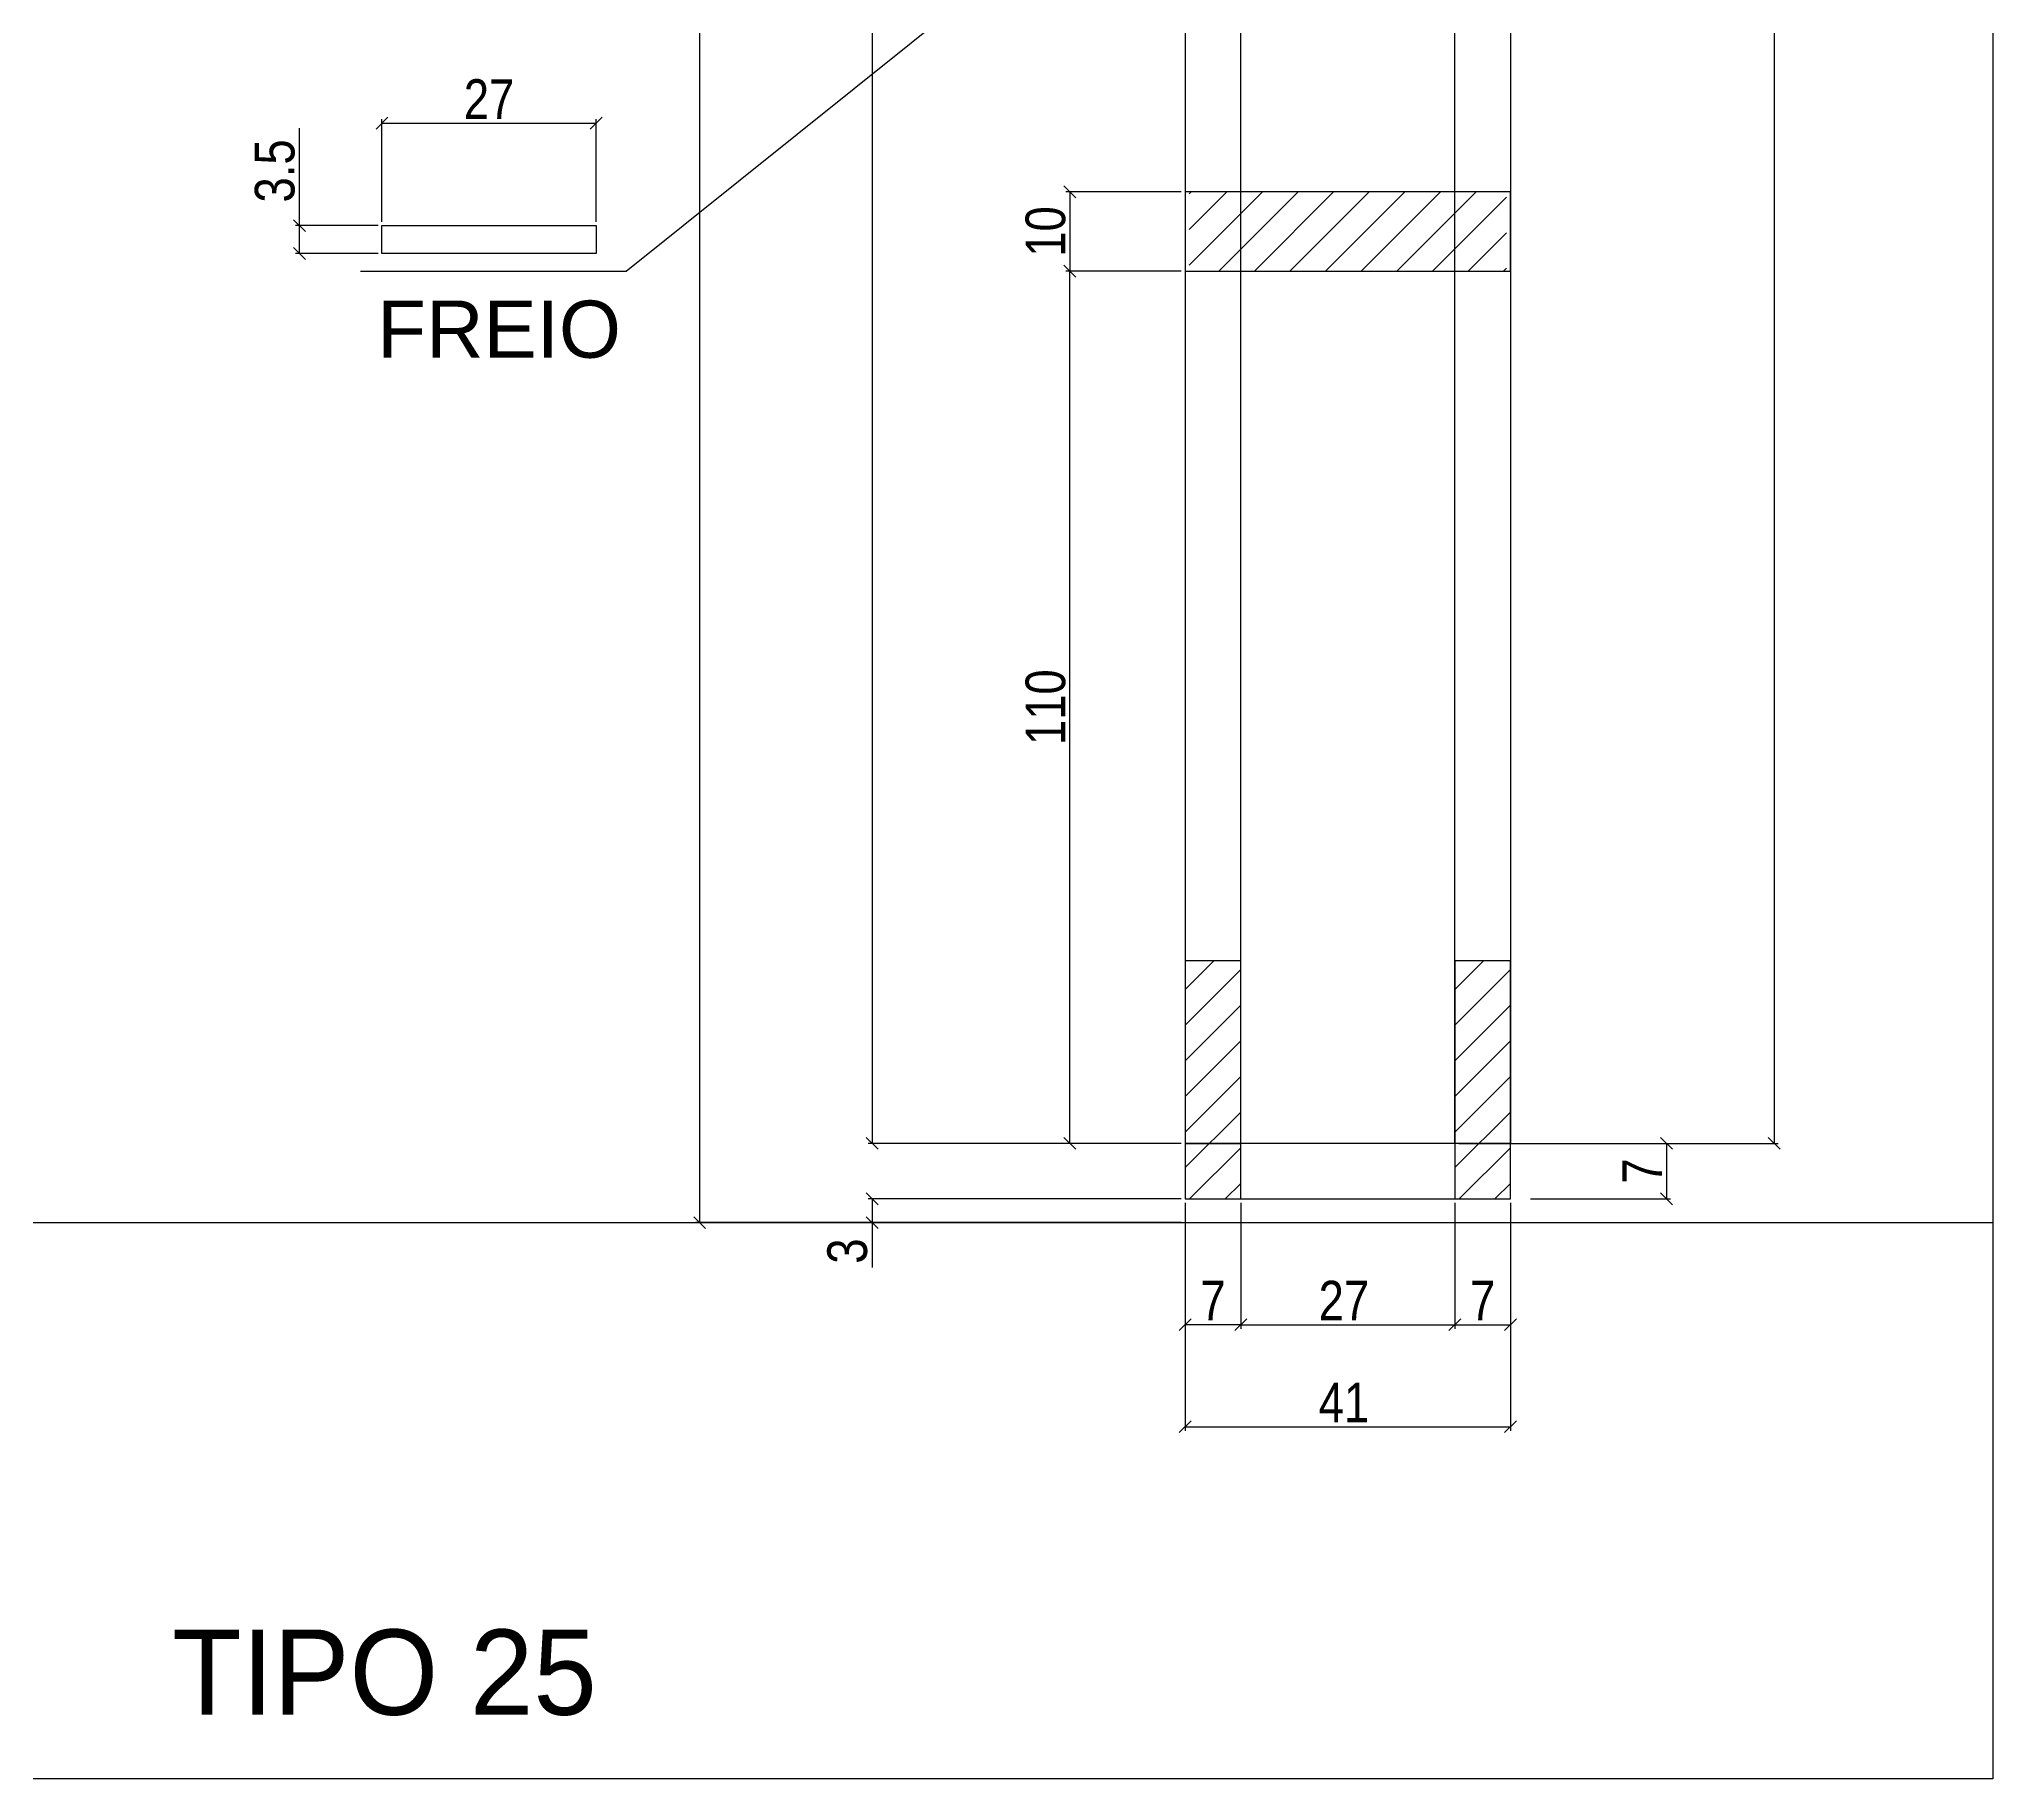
# Model space of a CAD drawing. Header units: millimetres. Extents: x -1501 to 2149, y 662 to 5627.
# Drawn here: x 542.8 to 1035.5, y 2201.4 to 2640.1 of the extents above; entities that cross this region are included whole.
import ezdxf

# ---------------------------------------------------------------- set-up
doc = ezdxf.new("R2010")
doc.units = ezdxf.units.MM
for name, color, linetype in [('1', 1, 'Continuous'), ('COTA', 241, 'Continuous'), ('GARFOS OK', 3, 'Continuous'), ('Painéis', 200, 'Continuous'), ('SARR_3.5x7', 81, 'Continuous'), ('SARR_7x7', 40, 'Continuous'), ('VIGAS', 3, 'Continuous')]:
    doc.layers.add(name, color=color, linetype=linetype)
doc.styles.add('COTA TECNICA 2X', font='techl___.ttf', dxfattribs={"height": 10})
doc.styles.add('R80-50', font='arial.ttf', dxfattribs={"height": 10})
doc.styles.add('ROMAS860', font='ROMAS860.SHX', dxfattribs={"height": 8.5})
doc.dimstyles.new('SECAO', dxfattribs={"dimscale": 0.333333, "dimtxt": 5, "dimasz": 9, "dimexe": 3, "dimexo": 3, "dimgap": 3, "dimtad": 1, "dimdec": 1, "dimlfac": 0.5, "dimzin": 12, "dimdsep": 46, "dimtxsty": 'COTA TECNICA 2X', "dimblk1": 'OBLIQUE', "dimblk2": 'OBLIQUE', "dimsah": 1, "dimcen": 0.9, "dimclrd": 4, "dimclre": 4, "dimclrt": 240, "dimadec": 1, "dimazin": 3, "dimtfac": 1, "dimtdec": 1, "dimtmove": 0, "dimatfit": 3, "dimfxl": 1, "dimtolj": 1, "dimtzin": 12, "dimarcsym": 0})

# ---------------------------------------------------------------- blocks, each defined once
blk = doc.blocks.new('_Oblique')
at = {"layer": '1', "color": 0, "lineweight": -2}
blk.add_line((-0.5, -0.5), (0.5, 0.5), dxfattribs=at)
blk = doc.blocks.new('*D591')
at = {"layer": 'COTA', "color": 4, "lineweight": -2, "transparency": 16777216}
for p, q in [((830.83, 2949.74), (751.87, 2949.74)), ((752.87, 2949.74), (752.87, 2361.64)), ((830.83, 2361.64), (751.87, 2361.64))]:
    blk.add_line(p, q, dxfattribs=at)
at = {"layer": 'Defpoints', "color": 0, "transparency": 16777216}
for p in [(831.83, 2949.74), (752.87, 2361.64), (831.83, 2361.64)]:
    blk.add_point(p, dxfattribs=at)
at = {"layer": 'COTA', "color": 4, "lineweight": -2, "transparency": 16777216, "xscale": 3, "yscale": 3, "zscale": 3}
for p, rotation in [((752.87, 2949.74), 90), ((752.87, 2361.64), 270)]:
    blk.add_blockref('_Oblique', p, dxfattribs=dict(at, rotation=rotation))
at = {"layer": 'COTA', "color": 240, "transparency": 16777216, "insert": (746.77, 2655.69), "char_height": 10, "attachment_point": 5, "rotation": 90, "style": 'COTA TECNICA 2X'}
blk.add_mtext('\\A1;294', dxfattribs=at)
blk = doc.blocks.new('*D592')
at = {"layer": 'COTA', "color": 4, "lineweight": -2, "transparency": 16777216}
for p, q in [((831.83, 2346.64), (831.83, 2289.19)), ((913.83, 2346.64), (913.83, 2289.19)), ((831.83, 2290.19), (913.83, 2290.19))]:
    blk.add_line(p, q, dxfattribs=at)
at = {"layer": 'Defpoints', "color": 0, "transparency": 16777216}
for p in [(831.83, 2347.64), (913.83, 2347.64), (913.83, 2290.19)]:
    blk.add_point(p, dxfattribs=at)
at = {"layer": 'COTA', "color": 4, "lineweight": -2, "transparency": 16777216, "xscale": 3, "yscale": 3, "zscale": 3, "rotation": 180}
blk.add_blockref('_Oblique', (831.83, 2290.19), dxfattribs=at)
at = {"layer": 'COTA', "color": 4, "lineweight": -2, "transparency": 16777216, "xscale": 3, "yscale": 3, "zscale": 3}
blk.add_blockref('_Oblique', (913.83, 2290.19), dxfattribs=at)
at = {"layer": 'COTA', "color": 240, "transparency": 16777216, "insert": (871.83, 2296.26), "char_height": 10, "attachment_point": 5, "style": 'COTA TECNICA 2X'}
blk.add_mtext('\\A1;41', dxfattribs=at)
blk = doc.blocks.new('*D593')
at = {"layer": 'COTA', "color": 4, "lineweight": -2, "transparency": 16777216}
for p, q in [((845.83, 2346.64), (845.83, 2314.91)), ((899.83, 2346.64), (899.83, 2314.91)), ((845.83, 2315.91), (899.83, 2315.91))]:
    blk.add_line(p, q, dxfattribs=at)
at = {"layer": 'Defpoints', "color": 0, "transparency": 16777216}
for p in [(845.83, 2347.64), (899.83, 2347.64), (899.83, 2315.91)]:
    blk.add_point(p, dxfattribs=at)
at = {"layer": 'COTA', "color": 4, "lineweight": -2, "transparency": 16777216, "xscale": 3, "yscale": 3, "zscale": 3, "rotation": 180}
blk.add_blockref('_Oblique', (845.83, 2315.91), dxfattribs=at)
at = {"layer": 'COTA', "color": 4, "lineweight": -2, "transparency": 16777216, "xscale": 3, "yscale": 3, "zscale": 3}
blk.add_blockref('_Oblique', (899.83, 2315.91), dxfattribs=at)
at = {"layer": 'COTA', "color": 240, "transparency": 16777216, "insert": (871.83, 2321.98), "char_height": 10, "attachment_point": 5, "style": 'COTA TECNICA 2X'}
blk.add_mtext('\\A1;27', dxfattribs=at)
blk = doc.blocks.new('*D594')
at = {"layer": 'COTA', "color": 4, "lineweight": -2, "transparency": 16777216}
blk.add_line((899.83, 2315.91), (913.83, 2315.91), dxfattribs=at)
at = {"layer": 'Defpoints', "color": 0, "transparency": 16777216}
for p in [(899.83, 2315.91), (913.83, 2315.91), (913.83, 2315.91)]:
    blk.add_point(p, dxfattribs=at)
at = {"layer": 'COTA', "color": 4, "lineweight": -2, "transparency": 16777216, "xscale": 3, "yscale": 3, "zscale": 3, "rotation": 180}
blk.add_blockref('_Oblique', (899.83, 2315.91), dxfattribs=at)
at = {"layer": 'COTA', "color": 4, "lineweight": -2, "transparency": 16777216, "xscale": 3, "yscale": 3, "zscale": 3}
blk.add_blockref('_Oblique', (913.83, 2315.91), dxfattribs=at)
at = {"layer": 'COTA', "color": 240, "transparency": 16777216, "insert": (906.83, 2321.98), "char_height": 10, "attachment_point": 5, "style": 'COTA TECNICA 2X'}
blk.add_mtext('\\A1;7', dxfattribs=at)
blk = doc.blocks.new('*D595')
at = {"layer": 'COTA', "color": 4, "lineweight": -2, "transparency": 16777216}
blk.add_line((845.83, 2315.91), (831.83, 2315.91), dxfattribs=at)
at = {"layer": 'Defpoints', "color": 0, "transparency": 16777216}
for p in [(831.83, 2315.91), (831.83, 2315.91), (845.83, 2315.91)]:
    blk.add_point(p, dxfattribs=at)
at = {"layer": 'COTA', "color": 4, "lineweight": -2, "transparency": 16777216, "xscale": 3, "yscale": 3, "zscale": 3, "rotation": 180}
blk.add_blockref('_Oblique', (831.83, 2315.91), dxfattribs=at)
at = {"layer": 'COTA', "color": 4, "lineweight": -2, "transparency": 16777216, "xscale": 3, "yscale": 3, "zscale": 3}
blk.add_blockref('_Oblique', (845.83, 2315.91), dxfattribs=at)
at = {"layer": 'COTA', "color": 240, "transparency": 16777216, "insert": (838.83, 2321.98), "char_height": 10, "attachment_point": 5, "style": 'COTA TECNICA 2X'}
blk.add_mtext('\\A1;7', dxfattribs=at)
blk = doc.blocks.new('*D596')
at = {"layer": 'COTA', "color": 4, "lineweight": -2, "transparency": 16777216}
for p, q in [((830.83, 2601.55), (801.73, 2601.55)), ((802.73, 2601.55), (802.73, 2581.55)), ((830.83, 2581.55), (801.73, 2581.55))]:
    blk.add_line(p, q, dxfattribs=at)
at = {"layer": 'Defpoints', "color": 0, "transparency": 16777216}
for p in [(831.83, 2601.55), (802.73, 2581.55), (831.83, 2581.55)]:
    blk.add_point(p, dxfattribs=at)
at = {"layer": 'COTA', "color": 4, "lineweight": -2, "transparency": 16777216, "xscale": 3, "yscale": 3, "zscale": 3}
for p, rotation in [((802.73, 2601.55), 90), ((802.73, 2581.55), 270)]:
    blk.add_blockref('_Oblique', p, dxfattribs=dict(at, rotation=rotation))
at = {"layer": 'COTA', "color": 240, "transparency": 16777216, "insert": (796.63, 2591.55), "char_height": 10, "attachment_point": 5, "rotation": 90, "style": 'COTA TECNICA 2X'}
blk.add_mtext('\\A1;10', dxfattribs=at)
blk = doc.blocks.new('*D598')
at = {"layer": 'COTA', "color": 4, "lineweight": -2, "transparency": 16777216}
for p, q in [((844.83, 2983.74), (708.37, 2983.74)), ((709.37, 2983.74), (709.37, 2341.64)), ((830.83, 2341.64), (708.37, 2341.64))]:
    blk.add_line(p, q, dxfattribs=at)
at = {"layer": 'Defpoints', "color": 0, "transparency": 16777216}
for p in [(845.83, 2983.74), (709.37, 2341.64), (831.83, 2341.64)]:
    blk.add_point(p, dxfattribs=at)
at = {"layer": 'COTA', "color": 4, "lineweight": -2, "transparency": 16777216, "xscale": 3, "yscale": 3, "zscale": 3}
for p, rotation in [((709.37, 2983.74), 90), ((709.37, 2341.64), 270)]:
    blk.add_blockref('_Oblique', p, dxfattribs=dict(at, rotation=rotation))
at = {"layer": 'COTA', "color": 240, "transparency": 16777216, "insert": (703.15, 2662.69), "char_height": 10, "attachment_point": 5, "rotation": 90, "style": 'COTA TECNICA 2X'}
blk.add_mtext('\\A1;321', dxfattribs=at)
blk = doc.blocks.new('*D599')
at = {"layer": 'COTA', "color": 4, "lineweight": -2, "transparency": 16777216}
for p, q in [((830.83, 2347.64), (751.87, 2347.64)), ((752.87, 2347.64), (752.87, 2341.64)), ((830.83, 2341.64), (751.87, 2341.64)), ((752.87, 2341.64), (752.87, 2330.31))]:
    blk.add_line(p, q, dxfattribs=at)
at = {"layer": 'Defpoints', "color": 0, "transparency": 16777216}
for p in [(831.83, 2347.64), (752.87, 2341.64), (831.83, 2341.64)]:
    blk.add_point(p, dxfattribs=at)
at = {"layer": 'COTA', "color": 4, "lineweight": -2, "transparency": 16777216, "xscale": 3, "yscale": 3, "zscale": 3}
for p, rotation in [((752.87, 2347.64), 90), ((752.87, 2341.64), 270)]:
    blk.add_blockref('_Oblique', p, dxfattribs=dict(at, rotation=rotation))
at = {"layer": 'COTA', "color": 240, "transparency": 16777216, "insert": (746.65, 2334.48), "char_height": 10, "attachment_point": 5, "rotation": 90, "style": 'COTA TECNICA 2X'}
blk.add_mtext('\\A1;3', dxfattribs=at)
blk = doc.blocks.new('*D602')
at = {"layer": 'COTA', "color": 4, "lineweight": -2, "transparency": 16777216}
for p, q in [((830.83, 2581.55), (801.73, 2581.55)), ((802.73, 2361.64), (802.73, 2581.55)), ((829.83, 2361.64), (801.73, 2361.64))]:
    blk.add_line(p, q, dxfattribs=at)
at = {"layer": 'Defpoints', "color": 0, "transparency": 16777216}
for p in [(802.73, 2581.55), (831.83, 2581.55), (830.83, 2361.64)]:
    blk.add_point(p, dxfattribs=at)
at = {"layer": 'COTA', "color": 4, "lineweight": -2, "transparency": 16777216, "xscale": 3, "yscale": 3, "zscale": 3}
for p, rotation in [((802.73, 2581.55), 90), ((802.73, 2361.64), 270)]:
    blk.add_blockref('_Oblique', p, dxfattribs=dict(at, rotation=rotation))
at = {"layer": 'COTA', "color": 240, "transparency": 16777216, "insert": (796.63, 2471.6), "char_height": 10, "attachment_point": 5, "rotation": 90, "style": 'COTA TECNICA 2X'}
blk.add_mtext('\\A1;110', dxfattribs=at)
blk = doc.blocks.new('*D604')
at = {"layer": 'COTA', "color": 4, "lineweight": -2, "transparency": 16777216}
for p, q in [((915.83, 2953.71), (981.31, 2953.71)), ((980.31, 2953.71), (980.31, 2361.64)), ((915.83, 2361.64), (981.31, 2361.64))]:
    blk.add_line(p, q, dxfattribs=at)
at = {"layer": 'Defpoints', "color": 0, "transparency": 16777216}
for p in [(914.83, 2953.71), (914.83, 2361.64), (980.31, 2361.64)]:
    blk.add_point(p, dxfattribs=at)
at = {"layer": 'COTA', "color": 4, "lineweight": -2, "transparency": 16777216, "xscale": 3, "yscale": 3, "zscale": 3}
for p, rotation in [((980.31, 2953.71), 90), ((980.31, 2361.64), 270)]:
    blk.add_blockref('_Oblique', p, dxfattribs=dict(at, rotation=rotation))
at = {"layer": 'COTA', "color": 240, "transparency": 16777216, "insert": (974.18, 2657.68), "char_height": 10, "attachment_point": 5, "rotation": 90, "style": 'COTA TECNICA 2X'}
blk.add_mtext('\\A1;296', dxfattribs=at)
blk = doc.blocks.new('*D605')
at = {"layer": 'COTA', "color": 4, "lineweight": -2, "transparency": 16777216}
for p, q in [((900.83, 2361.64), (954.16, 2361.64)), ((953.16, 2361.64), (953.16, 2347.64)), ((918.89, 2347.64), (954.16, 2347.64))]:
    blk.add_line(p, q, dxfattribs=at)
at = {"layer": 'Defpoints', "color": 0, "transparency": 16777216}
for p in [(899.83, 2361.64), (917.89, 2347.64), (953.16, 2347.64)]:
    blk.add_point(p, dxfattribs=at)
at = {"layer": 'COTA', "color": 4, "lineweight": -2, "transparency": 16777216, "xscale": 3, "yscale": 3, "zscale": 3}
for p, rotation in [((953.16, 2361.64), 90), ((953.16, 2347.64), 270)]:
    blk.add_blockref('_Oblique', p, dxfattribs=dict(at, rotation=rotation))
at = {"layer": 'COTA', "color": 240, "transparency": 16777216, "insert": (947.09, 2354.64), "char_height": 10, "attachment_point": 5, "rotation": 90, "style": 'COTA TECNICA 2X'}
blk.add_mtext('\\A1;7', dxfattribs=at)
blk = doc.blocks.new('*D607')
at = {"layer": 'COTA', "color": 4, "lineweight": -2, "transparency": 16777216}
for p, q in [((608.49, 2593.02), (608.49, 2617.63)), ((628.27, 2593.02), (607.49, 2593.02)), ((608.49, 2586.02), (608.49, 2593.02)), ((628.27, 2586.02), (607.49, 2586.02))]:
    blk.add_line(p, q, dxfattribs=at)
at = {"layer": 'Defpoints', "color": 0, "transparency": 16777216}
for p in [(608.49, 2593.02), (629.27, 2593.02), (629.27, 2586.02)]:
    blk.add_point(p, dxfattribs=at)
at = {"layer": 'COTA', "color": 4, "lineweight": -2, "transparency": 16777216, "xscale": 3, "yscale": 3, "zscale": 3}
for p, rotation in [((608.49, 2593.02), 90), ((608.49, 2586.02), 270)]:
    blk.add_blockref('_Oblique', p, dxfattribs=dict(at, rotation=rotation))
at = {"layer": 'COTA', "color": 240, "transparency": 16777216, "insert": (602.27, 2606.82), "char_height": 10, "attachment_point": 5, "rotation": 90, "style": 'COTA TECNICA 2X'}
blk.add_mtext('\\A1;3.5', dxfattribs=at)
blk = doc.blocks.new('*D642')
at = {"layer": 'COTA', "color": 4, "lineweight": -2, "transparency": 16777216}
for p, q in [((629.27, 2594.02), (629.27, 2619.86)), ((629.27, 2618.86), (683.27, 2618.86)), ((683.27, 2594.02), (683.27, 2619.86))]:
    blk.add_line(p, q, dxfattribs=at)
at = {"layer": 'Defpoints', "color": 0, "transparency": 16777216}
for p in [(683.27, 2618.86), (629.27, 2593.02), (683.27, 2593.02)]:
    blk.add_point(p, dxfattribs=at)
at = {"layer": 'COTA', "color": 4, "lineweight": -2, "transparency": 16777216, "xscale": 3, "yscale": 3, "zscale": 3, "rotation": 180}
blk.add_blockref('_Oblique', (629.27, 2618.86), dxfattribs=at)
at = {"layer": 'COTA', "color": 4, "lineweight": -2, "transparency": 16777216, "xscale": 3, "yscale": 3, "zscale": 3}
blk.add_blockref('_Oblique', (683.27, 2618.86), dxfattribs=at)
at = {"layer": 'COTA', "color": 240, "transparency": 16777216, "insert": (656.27, 2624.93), "char_height": 10, "attachment_point": 5, "style": 'COTA TECNICA 2X'}
blk.add_mtext('\\A1;27', dxfattribs=at)

msp = doc.modelspace()

# ---------------------------------------------------------------- hatches: boundary and pattern name
at = {"layer": 'COTA'}
h = msp.add_hatch(dxfattribs=at)
h.set_pattern_fill('ANSI31', color=256, scale=2, style=0)
h.set_pattern_definition([(45, (-25295.772, -194691.2387), (-4.49012806, 4.49012806), [])])
h.paths.add_polyline_path([(912.83, 2601.55), (832.83, 2601.55), (832.83, 2581.55), (912.83, 2581.55)])
h = msp.add_hatch(dxfattribs=at)
h.set_pattern_fill('ANSI31', color=256, scale=2, style=0)
h.set_pattern_definition([(45, (-19012.387, -3461.547), (-4.490128, 4.490128), [])])
h.paths.add_polyline_path([(831.83, 2347.64), (845.83, 2347.64), (845.83, 2407.64), (831.83, 2407.64)])
h = msp.add_hatch(dxfattribs=at)
h.set_pattern_fill('ANSI31', color=256, scale=2, style=0)
h.set_pattern_definition([(45, (-18944.387, -3461.547), (-4.490128, 4.490128), [])])
h.paths.add_polyline_path([(899.83, 2347.64), (913.83, 2347.64), (913.83, 2407.64), (899.83, 2407.64)])

# ---------------------------------------------------------------- linework, layer by layer
at = {"linetype": 'Continuous'}
msp.add_lwpolyline([(853.83, 2347.64), (913.83, 2347.64), (913.83, 2361.64), (831.83, 2361.64), (831.83, 2347.64), (853.83, 2347.64)], dxfattribs=at)
at = {"layer": 'COTA', "color": 1}
msp.add_line((536.01, 2341.64), (1035.5, 2341.64), dxfattribs=at)
at = {"layer": 'GARFOS OK', "color": 3}
for p, q in [((845.83, 2705.69), (690.88, 2581.49)), ((690.88, 2581.49), (623.85, 2581.49))]:
    msp.add_line(p, q, dxfattribs=at)
at = {"layer": 'Painéis'}
msp.add_lwpolyline([(831.83, 2581.55), (913.83, 2581.55), (913.83, 2601.55), (831.83, 2601.55), (831.83, 2581.55)], dxfattribs=at)
for points in [[(831.83, 2347.64), (845.83, 2347.64), (845.83, 2407.64), (831.83, 2407.64)], [(899.83, 2347.64), (913.83, 2347.64), (913.83, 2407.64), (899.83, 2407.64)]]:
    msp.add_lwpolyline(points, close=True, dxfattribs=at)
at = {"layer": 'SARR_3.5x7', "linetype": 'Continuous'}
msp.add_lwpolyline([(629.27, 2593.02), (683.27, 2593.02), (683.27, 2586.02), (629.27, 2586.02)], close=True, dxfattribs=at)
at = {"layer": 'SARR_7x7', "linetype": 'Continuous'}
for points in [[(913.83, 2361.64), (899.83, 2361.64), (899.83, 2953.71), (913.83, 2953.71)], [(831.83, 2361.64), (845.83, 2361.64), (845.83, 2949.74), (831.83, 2949.74)]]:
    msp.add_lwpolyline(points, close=True, dxfattribs=at)
at = {"layer": 'VIGAS'}
msp.add_lwpolyline([(1035.5, 2201.39), (536.01, 2201.39), (536.01, 3051.82), (1035.5, 3051.82)], close=True, dxfattribs=at)

# ---------------------------------------------------------------- texts
at = {"layer": 'COTA', "color": 7, "style": 'ROMAS860'}
msp.add_text('TIPO 25', height=21.505, dxfattribs=at).set_placement((576.35, 2217.55))
at = {"layer": 'VIGAS', "color": 7, "insert": (628.08, 2574.12), "char_height": 14.4, "attachment_point": 1, "style": 'R80-50'}
msp.add_mtext_dynamic_manual_height_columns('FREIO', width=162.221, gutter_width=50, heights=[0], dxfattribs=at)

# ---------------------------------------------------------------- dimensions: what is measured, and where the dimension line sits
at = {"layer": 'COTA', "color": 3}
for base, p1, p2, picture, middle in [((709.3683, 2341.6437), (845.8316, 2983.7369), (831.8316, 2341.6437), '*D598', (703.149, 2662.6903)), ((980.31, 2361.64), (914.83, 2953.71), (914.83, 2361.64), '*D604', (974.18, 2657.68)), ((752.8717, 2361.6437), (831.8316, 2949.7369), (831.8316, 2361.6437), '*D591', (746.7694, 2655.6903)), ((608.49, 2593.02), (629.27, 2586.02), (629.27, 2593.02), '*D607', (602.27, 2606.82)), ((802.73, 2581.55), (831.83, 2601.55), (831.83, 2581.55), '*D596', (796.63, 2591.55)), ((802.73, 2581.55), (830.83, 2361.64), (831.83, 2581.55), '*D602', (796.63, 2471.6)), ((953.16, 2347.64), (899.83, 2361.64), (917.89, 2347.64), '*D605', (947.09, 2354.64)), ((752.87, 2341.64), (831.83, 2347.64), (831.83, 2341.64), '*D599', (746.65, 2334.48))]:
    dim = msp.add_linear_dim(base=base, p1=p1, p2=p2, angle=90, dimstyle='SECAO', dxfattribs=at)
    dim.commit()
    dim.dimension.update_dxf_attribs({"geometry": picture, "text_midpoint": middle})
for base, p1, p2, picture, middle in [((683.27, 2618.86), (629.27, 2593.02), (683.27, 2593.02), '*D642', (656.27, 2624.93)), ((831.83, 2315.91), (845.83, 2315.91), (831.83, 2315.91), '*D595', (838.83, 2321.98))]:
    dim = msp.add_linear_dim(base=base, p1=p1, p2=p2, dimstyle='SECAO', dxfattribs=at)
    dim.commit()
    dim.dimension.update_dxf_attribs({"geometry": picture, "text_midpoint": middle})
for base, p1, p2, picture, middle in [((913.83, 2290.19), (831.83, 2347.64), (913.83, 2347.64), '*D592', (871.83, 2290.19)), ((899.83, 2315.91), (845.83, 2347.64), (899.83, 2347.64), '*D593', (871.83, 2315.91)), ((913.83, 2315.91), (899.83, 2315.91), (913.83, 2315.91), '*D594', (906.83, 2315.91))]:
    dim = msp.add_linear_dim(base=base, p1=p1, p2=p2, dimstyle='SECAO', dxfattribs=at)
    dim.commit()
    dim.dimension.update_dxf_attribs({"geometry": picture, "text_midpoint": middle, "dimtype": 160})

doc.saveas('drawing.dxf')
